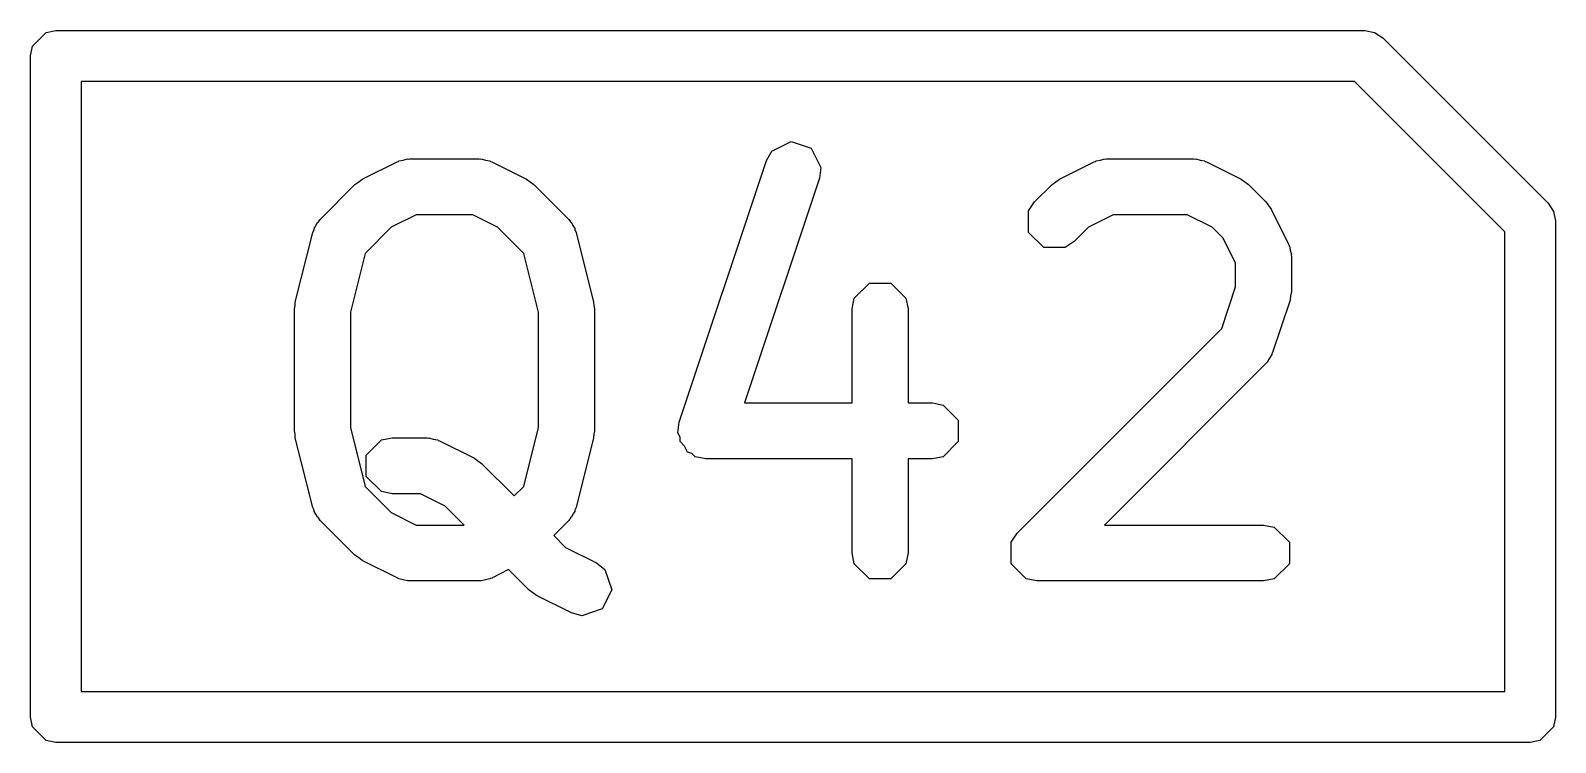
# Model space of a CAD drawing. Header units: millimetres. Extents: x 129 to 276, y -185 to -58.
# Drawn here: x 155.25 to 158.25, y -85.7 to -84.3 of the extents above; entities that cross this region are included whole.
import ezdxf

# ---------------------------------------------------------------- set-up
doc = ezdxf.new("R2010")
doc.units = ezdxf.units.MM
doc.layers.add('F.Fab', color=9, linetype='CONTINUOUS', true_color=0xafafaf)

msp = doc.modelspace()

# ---------------------------------------------------------------- linework, layer by layer
at = {"layer": 'F.Fab', "linetype": 'CONTINUOUS'}
for p, q in [((155.280866, -84.303806), (155.3, -84.3)), ((155.3, -84.3), (157.875, -84.3)), ((157.875, -84.3), (157.894134, -84.303806)), ((155.253806, -84.330866), (155.280866, -84.303806)), ((157.894134, -84.303806), (157.910355, -84.314645)), ((157.910355, -84.314645), (158.235355, -84.639644)), ((155.25, -84.35), (155.253806, -84.330866)), ((155.25, -85.65), (155.25, -84.35)), ((155.35, -84.4), (155.35, -85.6)), ((157.85429, -84.4), (155.35, -84.4)), ((158.15, -84.69571), (157.85429, -84.4)), ((156.697822, -84.555688), (156.70845, -84.537044)), ((156.70845, -84.537044), (156.746101, -84.518219)), ((156.746101, -84.518219), (156.786036, -84.531531)), ((156.786036, -84.531531), (156.804861, -84.569181)), ((155.902546, -84.592458), (155.971117, -84.558172)), ((155.971117, -84.558172), (155.973773, -84.557444)), ((155.973773, -84.557444), (155.974666, -84.556552)), ((155.974666, -84.556552), (155.983317, -84.554831)), ((155.983317, -84.554831), (155.991815, -84.552504)), ((155.991815, -84.552504), (155.993011, -84.552902)), ((155.993011, -84.552902), (155.995714, -84.552365)), ((155.995714, -84.552365), (156.132857, -84.552365)), ((156.132857, -84.552365), (156.135559, -84.552902)), ((156.135559, -84.552902), (156.136756, -84.552504)), ((156.136756, -84.552504), (156.145253, -84.554831)), ((156.145253, -84.554831), (156.153905, -84.556552)), ((156.153905, -84.556552), (156.154797, -84.557444)), ((156.154797, -84.557444), (156.157454, -84.558172)), ((156.157454, -84.558172), (156.226025, -84.592458)), ((156.526393, -85.069972), (156.697822, -84.555688)), ((156.804861, -84.569181), (156.802177, -84.590473)), ((157.273974, -84.592458), (157.342546, -84.558171)), ((157.342546, -84.558171), (157.345203, -84.557443)), ((157.345203, -84.557443), (157.346095, -84.556552)), ((157.346095, -84.556552), (157.354735, -84.554833)), ((157.354735, -84.554833), (157.363245, -84.552503)), ((157.363245, -84.552503), (157.364442, -84.552902)), ((157.364442, -84.552902), (157.367143, -84.552365)), ((157.367143, -84.552365), (157.538571, -84.552365)), ((157.538571, -84.552365), (157.541273, -84.552902)), ((157.541273, -84.552902), (157.542469, -84.552504)), ((157.542469, -84.552504), (157.550965, -84.55483)), ((157.550965, -84.55483), (157.559619, -84.556552)), ((157.559619, -84.556552), (157.560511, -84.557444)), ((157.560511, -84.557444), (157.563168, -84.558172)), ((157.563168, -84.558172), (157.63174, -84.592458)), ((155.888253, -84.60276), (155.895583, -84.597861)), ((155.895583, -84.597861), (155.902546, -84.592458)), ((156.226025, -84.592458), (156.232981, -84.597857)), ((156.232981, -84.597857), (156.240319, -84.60276)), ((156.802177, -84.590473), (156.65488, -85.032365)), ((157.25968, -84.60276), (157.267013, -84.597859)), ((157.267013, -84.597859), (157.273974, -84.592458)), ((157.63174, -84.592458), (157.638702, -84.597862)), ((157.638702, -84.597862), (157.646034, -84.602761)), ((155.81968, -84.671331), (155.888253, -84.60276)), ((156.240319, -84.60276), (156.308891, -84.671331)), ((157.225394, -84.637046), (157.25968, -84.60276)), ((157.646034, -84.602761), (157.680319, -84.637047)), ((157.213472, -84.65489), (157.225394, -84.637046)), ((157.213472, -84.696984), (157.213472, -84.65489)), ((157.680319, -84.637047), (157.685217, -84.644377)), ((157.685217, -84.644377), (157.690621, -84.65134)), ((157.690621, -84.65134), (157.724907, -84.719911)), ((158.235355, -84.639644), (158.246194, -84.655865)), ((158.246194, -84.655865), (158.246194, -84.655866)), ((158.246194, -84.655866), (158.25, -84.675)), ((155.807757, -84.691495), (155.807758, -84.689175)), ((155.807758, -84.689175), (155.811499, -84.683574)), ((155.811499, -84.683574), (155.81438, -84.677478)), ((155.81438, -84.677478), (155.816371, -84.676283)), ((155.816371, -84.676283), (155.81968, -84.671331)), ((155.959723, -84.686851), (155.908233, -84.738341)), ((156.008697, -84.662365), (155.959723, -84.686851)), ((156.119874, -84.662365), (156.008697, -84.662365)), ((156.168847, -84.686852), (156.119874, -84.662365)), ((156.220336, -84.738339), (156.168847, -84.686852)), ((156.308891, -84.671331), (156.3122, -84.676284)), ((156.3122, -84.676284), (156.314191, -84.677479)), ((156.314191, -84.677479), (156.317069, -84.683572)), ((156.317069, -84.683572), (156.320813, -84.689175)), ((156.320813, -84.689175), (156.320813, -84.691496)), ((157.331152, -84.686852), (157.303176, -84.714828)), ((157.380126, -84.662365), (157.331152, -84.686852)), ((157.525588, -84.662365), (157.380126, -84.662365)), ((157.574565, -84.686854), (157.525588, -84.662365)), ((157.596225, -84.708515), (157.574565, -84.686854)), ((158.25, -84.675), (158.25, -85.65)), ((155.770927, -84.834025), (155.805213, -84.696882)), ((155.805213, -84.696882), (155.807757, -84.691495)), ((156.320813, -84.691496), (156.323358, -84.696883)), ((156.323358, -84.696883), (156.357643, -84.834026)), ((157.243238, -84.72675), (157.213472, -84.696984)), ((157.303176, -84.714828), (157.285332, -84.72675)), ((157.620714, -84.757491), (157.596225, -84.708515)), ((157.724907, -84.719911), (157.725634, -84.722567)), ((158.15, -85.6), (158.15, -84.69571)), ((155.908233, -84.738341), (155.879285, -84.854137)), ((156.249285, -84.854136), (156.220336, -84.738339)), ((157.285332, -84.72675), (157.243238, -84.72675)), ((157.725634, -84.722567), (157.726527, -84.72346)), ((157.726527, -84.72346), (157.728247, -84.732111)), ((157.728247, -84.732111), (157.730575, -84.740609)), ((157.730575, -84.740609), (157.730176, -84.741805)), ((157.730176, -84.741805), (157.730714, -84.744508)), ((157.730714, -84.744508), (157.730714, -84.81308)), ((157.620714, -84.804152), (157.620714, -84.757491)), ((156.870616, -84.826317), (156.900381, -84.796552)), ((156.900381, -84.796552), (156.942477, -84.796552)), ((156.942477, -84.796552), (156.972242, -84.826317)), ((157.593355, -84.886227), (157.620714, -84.804152)), ((155.770599, -84.840757), (155.770927, -84.834025)), ((156.357643, -84.834026), (156.35797, -84.840757)), ((156.866429, -84.847365), (156.870616, -84.826317)), ((156.972242, -84.826317), (156.976429, -84.847365)), ((157.727892, -84.830473), (157.693606, -84.93333)), ((157.728994, -84.821724), (157.727892, -84.830473)), ((157.730714, -84.81308), (157.728994, -84.821724)), ((155.769285, -84.847365), (155.770599, -84.840757)), ((155.769285, -85.087365), (155.769285, -84.847365)), ((155.879285, -84.854137), (155.879285, -85.080593)), ((156.249285, -85.080593), (156.249285, -84.854136)), ((156.35797, -84.840757), (156.359285, -84.847365)), ((156.359285, -84.847365), (156.359285, -85.087365)), ((156.866429, -85.032365), (156.866429, -84.847365)), ((156.976429, -84.847365), (156.976429, -85.032365)), ((157.191109, -85.288474), (157.593355, -84.886227)), ((157.680319, -84.954828), (157.362782, -85.272365)), ((157.68185, -84.952536), (157.680319, -84.954828)), ((157.682977, -84.951973), (157.68185, -84.952536)), ((157.687343, -84.944314), (157.682977, -84.951973)), ((157.692241, -84.936984), (157.687343, -84.944314)), ((157.693606, -84.93333), (157.692241, -84.935724)), ((157.692241, -84.935724), (157.692241, -84.936984)), ((156.65488, -85.032365), (156.866429, -85.032365)), ((156.976429, -85.032365), (157.024286, -85.032365)), ((157.024286, -85.032365), (157.045334, -85.036552)), ((157.045334, -85.036552), (157.075099, -85.066317)), ((156.52371, -85.091264), (156.526393, -85.069972)), ((157.075099, -85.066317), (157.075099, -85.108413)), ((155.770599, -85.093972), (155.769285, -85.087365)), ((155.770927, -85.100705), (155.770599, -85.093972)), ((155.805213, -85.237848), (155.770927, -85.100705)), ((155.879285, -85.080593), (155.908234, -85.196389)), ((155.910615, -85.134889), (155.94038, -85.105124)), ((155.94038, -85.105124), (155.961428, -85.100937)), ((155.961428, -85.100937), (156.03, -85.100937)), ((156.03, -85.100937), (156.0327, -85.101474)), ((156.0327, -85.101474), (156.033898, -85.101075)), ((156.033898, -85.101075), (156.042406, -85.103404)), ((156.042406, -85.103404), (156.051048, -85.105124)), ((156.051048, -85.105124), (156.051939, -85.106015)), ((156.051939, -85.106015), (156.054596, -85.106743)), ((156.054596, -85.106743), (156.123167, -85.141028)), ((156.220336, -85.196389), (156.249285, -85.080593)), ((156.357643, -85.100704), (156.323358, -85.237847)), ((156.35797, -85.093972), (156.357643, -85.100704)), ((156.359285, -85.087365), (156.35797, -85.093972)), ((156.527758, -85.09936), (156.52371, -85.091264)), ((156.527758, -85.108413), (156.527758, -85.09936)), ((156.536811, -85.117466), (156.527758, -85.108413)), ((157.075099, -85.108413), (157.045334, -85.138178)), ((155.910615, -85.176985), (155.910615, -85.134889)), ((156.542535, -85.128914), (156.536811, -85.117466)), ((156.551121, -85.131776), (156.542535, -85.128914)), ((156.557523, -85.138178), (156.551121, -85.131776)), ((156.578571, -85.142365), (156.557523, -85.138178)), ((157.045334, -85.138178), (157.024286, -85.142365)), ((156.123167, -85.141028), (156.130133, -85.146434)), ((156.130133, -85.146434), (156.137462, -85.151331)), ((156.137462, -85.151331), (156.201428, -85.215297)), ((156.866429, -85.142365), (156.578571, -85.142365)), ((156.866429, -85.327365), (156.866429, -85.142365)), ((157.024286, -85.142365), (156.976429, -85.142365)), ((156.976429, -85.142365), (156.976429, -85.327365)), ((155.908234, -85.196389), (155.959722, -85.247877)), ((155.94038, -85.20675), (155.910615, -85.176985)), ((156.201428, -85.215297), (156.220336, -85.196389)), ((155.961428, -85.210937), (155.94038, -85.20675)), ((156.017016, -85.210937), (155.961428, -85.210937)), ((156.06599, -85.235423), (156.017016, -85.210937)), ((155.807758, -85.243235), (155.805213, -85.237848)), ((155.807758, -85.245555), (155.807758, -85.243235)), ((155.811499, -85.251155), (155.807758, -85.245555)), ((155.81438, -85.257252), (155.811499, -85.251155)), ((155.816371, -85.258446), (155.81438, -85.257252)), ((155.81968, -85.263399), (155.816371, -85.258446)), ((155.959722, -85.247877), (156.008698, -85.272365)), ((156.102932, -85.272365), (156.06599, -85.235423)), ((156.3122, -85.258445), (156.308891, -85.263399)), ((156.314191, -85.257251), (156.3122, -85.258445)), ((156.317069, -85.251157), (156.314191, -85.257251)), ((156.320813, -85.245555), (156.317069, -85.251157)), ((156.323358, -85.237847), (156.320813, -85.243234)), ((156.320813, -85.243234), (156.320813, -85.245555)), ((155.888252, -85.331971), (155.81968, -85.263399)), ((156.008698, -85.272365), (156.102932, -85.272365)), ((156.308891, -85.263399), (156.27921, -85.293079)), ((157.179189, -85.306314), (157.191109, -85.288474)), ((157.362782, -85.272365), (157.675714, -85.272365)), ((157.675714, -85.272365), (157.696762, -85.276552)), ((157.696762, -85.276552), (157.726527, -85.306317)), ((156.27921, -85.293079), (156.30258, -85.31645)), ((156.30258, -85.31645), (156.363168, -85.346744)), ((157.179187, -85.306317), (157.179189, -85.306314)), ((157.179187, -85.348413), (157.179187, -85.306317)), ((157.726527, -85.306317), (157.726527, -85.348413)), ((155.89558, -85.336867), (155.888252, -85.331971)), ((155.902547, -85.342274), (155.89558, -85.336867)), ((155.971117, -85.376558), (155.902547, -85.342274)), ((156.363168, -85.346744), (156.380121, -85.359902)), ((156.870616, -85.348413), (156.866429, -85.327365)), ((156.900381, -85.378178), (156.870616, -85.348413)), ((156.972242, -85.348413), (156.942477, -85.378178)), ((156.976429, -85.327365), (156.972242, -85.348413)), ((157.208952, -85.378178), (157.179187, -85.348413)), ((157.726527, -85.348413), (157.696762, -85.378178)), ((155.973773, -85.377285), (155.971117, -85.376558)), ((155.974666, -85.378178), (155.973773, -85.377285)), ((155.983319, -85.379899), (155.974666, -85.378178)), ((155.991816, -85.382226), (155.983319, -85.379899)), ((156.145263, -85.379897), (156.136755, -85.382227)), ((156.153905, -85.378178), (156.145263, -85.379897)), ((156.154796, -85.377286), (156.153905, -85.378178)), ((156.157453, -85.376559), (156.154796, -85.377286)), ((156.190568, -85.360001), (156.157453, -85.376559)), ((156.23111, -85.400542), (156.190568, -85.360001)), ((156.380121, -85.359902), (156.393433, -85.399836)), ((156.942477, -85.378178), (156.900381, -85.378178)), ((157.23, -85.382365), (157.208952, -85.378178)), ((157.696762, -85.378178), (157.675714, -85.382365)), ((155.993011, -85.381827), (155.991816, -85.382226)), ((155.995714, -85.382365), (155.993011, -85.381827)), ((156.132857, -85.382365), (155.995714, -85.382365)), ((156.135557, -85.381827), (156.132857, -85.382365)), ((156.136755, -85.382227), (156.135557, -85.381827)), ((156.23844, -85.40544), (156.23111, -85.400542)), ((156.245403, -85.410844), (156.23844, -85.40544)), ((156.393433, -85.399836), (156.374606, -85.437487)), ((157.675714, -85.382365), (157.23, -85.382365)), ((156.313974, -85.44513), (156.245403, -85.410844)), ((156.374606, -85.437487), (156.334672, -85.450798)), ((156.334672, -85.450798), (156.313974, -85.44513)), ((155.35, -85.6), (158.15, -85.6)), ((155.253806, -85.669134), (155.25, -85.65)), ((158.25, -85.65), (158.246194, -85.669134)), ((155.280866, -85.696194), (155.253806, -85.669134)), ((158.246194, -85.669134), (158.219134, -85.696194)), ((155.3, -85.7), (155.280866, -85.696194)), ((158.2, -85.7), (155.3, -85.7)), ((158.219134, -85.696194), (158.2, -85.7))]:
    msp.add_line(p, q, dxfattribs=at)

doc.saveas('drawing.dxf')
